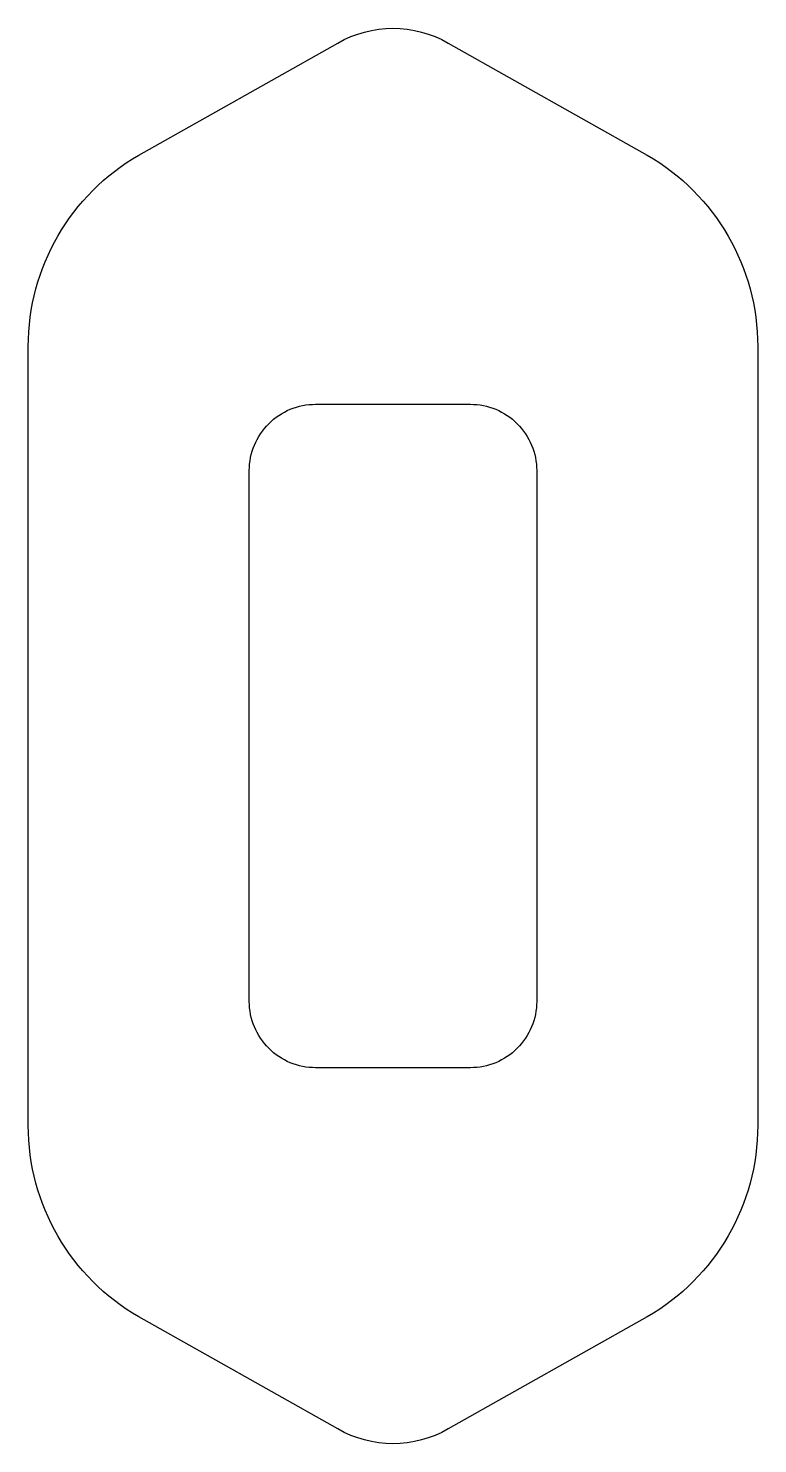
# Model space of a CAD drawing. Header units: millimetres. Extents: x -3.3 to 0, y -3.2 to 3.2.
import ezdxf

# ---------------------------------------------------------------- set-up
doc = ezdxf.new("R2010")
doc.units = ezdxf.units.MM

msp = doc.modelspace()

# ---------------------------------------------------------------- linework, layer by layer
for points in [[(0, -1.7608, -0.267949), (-0.5, -2.6268), (-1.4, -3.133, -0.267949), (-1.9, -3.133), (-2.8, -2.6268, -0.267949), (-3.3, -1.7608), (-3.3, 1.7608, -0.267949), (-2.8, 2.6268), (-1.9, 3.133, -0.267949), (-1.4, 3.133), (-0.5, 2.6268, -0.267949), (0, 1.7608), (0, -1.7608)], [(-1, -1.2, -0.414214), (-1.3, -1.5), (-2, -1.5, -0.414214), (-2.3, -1.2), (-2.3, 1.2, -0.414214), (-2, 1.5), (-1.3, 1.5, -0.414214), (-1, 1.2), (-1, -1.2)]]:
    msp.add_lwpolyline(points, format="xyb", close=True)

doc.saveas('drawing.dxf')
